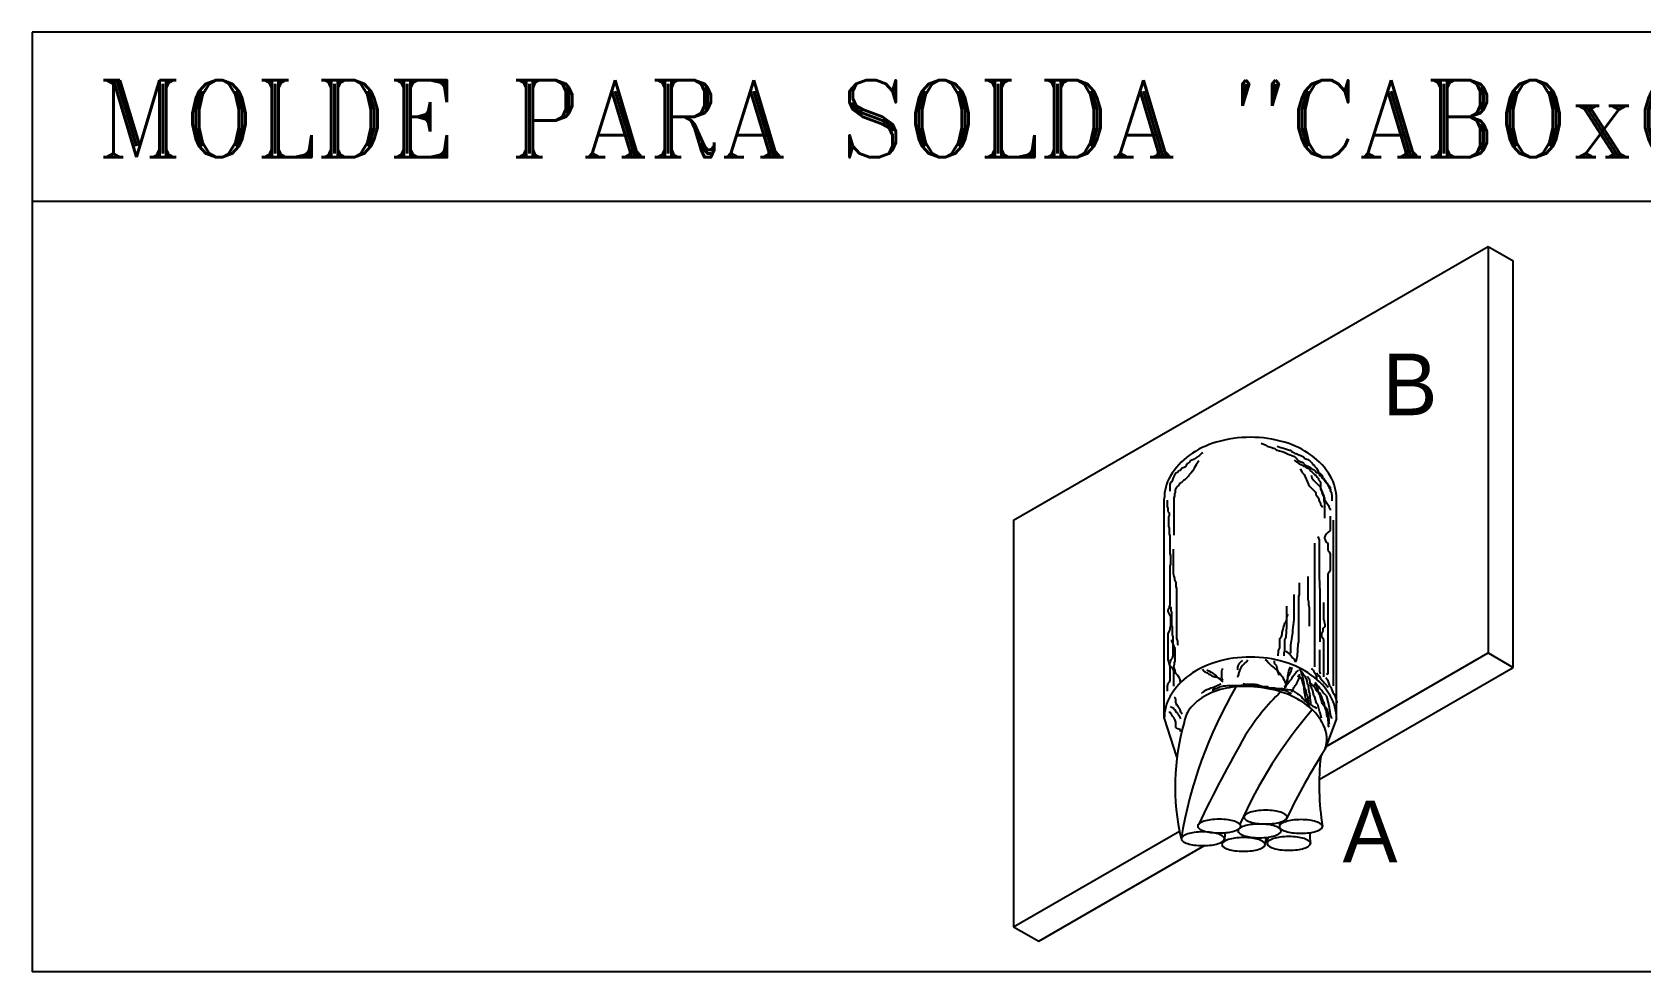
# Model space of a CAD drawing. Extents: x -1836 to 8857, y -4220 to 3051.
# Drawn here: x 7369 to 7619.6, y 1652.3 to 1798.7 of the extents above; entities that cross this region are included whole.
import ezdxf

# ---------------------------------------------------------------- set-up
doc = ezdxf.new("R2010")
doc.units = 0
doc.header["$MEASUREMENT"] = 0
for name, color, linetype in [('15', 1, 'CONTINUOUS'), ('25', 2, 'CONTINUOUS'), ('30', 3, 'CONTINUOUS')]:
    doc.layers.add(name, color=color, linetype=linetype)
doc.styles.add('60', font='ACENT.SHX', dxfattribs={"height": 8})
doc.styles.add('ROMANTICBOLD', font='ROMANT.SHX', dxfattribs={"height": 10})

msp = doc.modelspace()

# ---------------------------------------------------------------- linework, layer by layer
at = {"layer": '15'}
for p, q in [((7521.88, 1722.63), (7595.8, 1765.3)), ((7595.8, 1765.3), (7599.72, 1763.04)), ((7595.8, 1765.3), (7595.8, 1701.96)), ((7599.72, 1699.69), (7599.72, 1763.04)), ((7545.36, 1691.73), (7545.36, 1725.97)), ((7572.19, 1691.73), (7572.19, 1725.97)), ((7521.88, 1722.63), (7521.88, 1659.28)), ((7570.56, 1687.38), (7595.8, 1701.96)), ((7595.8, 1701.96), (7599.72, 1699.69)), ((7569.5, 1682.25), (7599.72, 1699.69)), ((7545.36, 1691.73), (7547.27, 1685.79)), ((7572.19, 1691.73), (7570.45, 1687)), ((7521.88, 1659.28), (7547.72, 1674.2)), ((7525.8, 1657.02), (7551.64, 1671.94)), ((7521.88, 1659.28), (7525.8, 1657.02))]:
    msp.add_line(p, q, dxfattribs=at)
at = {"layer": '15', "color": 1}
for p, q in [((7560.44, 1734.61), (7561.08, 1734.4)), ((7561.08, 1734.4), (7561.39, 1734.19)), ((7561.39, 1734.19), (7562.13, 1733.98)), ((7562.97, 1734.19), (7563.5, 1733.98)), ((7549.29, 1731.66), (7548.97, 1731.45)), ((7549.4, 1731.88), (7549.29, 1731.66)), ((7549.92, 1732.09), (7549.4, 1731.88)), ((7550.24, 1732.3), (7549.92, 1732.09)), ((7550.87, 1732.72), (7550.24, 1732.3)), ((7550.76, 1731.88), (7550.55, 1731.56)), ((7551.18, 1733.03), (7550.87, 1732.72)), ((7551.39, 1733.14), (7551.18, 1733.03)), ((7562.13, 1733.98), (7562.34, 1733.87)), ((7562.34, 1733.87), (7562.55, 1733.87)), ((7562.55, 1733.87), (7562.76, 1733.66)), ((7562.76, 1733.66), (7562.97, 1733.56)), ((7562.97, 1733.56), (7563.29, 1733.45)), ((7563.29, 1733.45), (7563.71, 1733.35)), ((7563.5, 1733.98), (7563.92, 1733.87)), ((7563.71, 1733.35), (7564.02, 1733.24)), ((7563.92, 1733.87), (7564.55, 1733.66)), ((7564.02, 1733.24), (7564.23, 1733.14)), ((7564.23, 1733.14), (7564.65, 1732.93)), ((7564.55, 1733.66), (7564.86, 1733.56)), ((7564.65, 1732.93), (7564.97, 1732.82)), ((7564.86, 1733.56), (7565.07, 1733.56)), ((7564.97, 1732.82), (7565.5, 1732.61)), ((7565.07, 1733.56), (7565.18, 1733.35)), ((7565.18, 1733.35), (7565.39, 1733.24)), ((7565.39, 1733.24), (7565.71, 1733.03)), ((7565.5, 1732.61), (7565.81, 1732.4)), ((7565.6, 1731.98), (7566.02, 1731.66)), ((7565.71, 1733.03), (7565.92, 1733.03)), ((7565.81, 1732.4), (7566.02, 1732.19)), ((7565.92, 1733.03), (7566.34, 1732.82)), ((7566.02, 1732.19), (7566.13, 1731.98)), ((7566.02, 1731.66), (7566.34, 1731.45)), ((7566.13, 1731.98), (7566.76, 1731.66)), ((7566.34, 1732.82), (7566.65, 1732.72)), ((7566.65, 1732.72), (7567.07, 1732.51)), ((7566.76, 1731.66), (7566.97, 1731.66)), ((7566.97, 1731.66), (7567.07, 1731.45)), ((7567.07, 1732.51), (7567.18, 1732.3)), ((7567.18, 1732.3), (7567.39, 1732.19)), ((7567.39, 1732.19), (7567.71, 1732.09)), ((7567.71, 1732.09), (7568.02, 1731.88)), ((7568.02, 1731.88), (7568.34, 1731.56)), ((7546.76, 1729.25), (7546.66, 1728.93)), ((7546.87, 1729.46), (7546.76, 1729.25)), ((7546.98, 1729.67), (7546.87, 1729.46)), ((7547.19, 1729.98), (7546.98, 1729.67)), ((7547.4, 1730.09), (7547.19, 1729.98)), ((7547.61, 1730.3), (7547.4, 1730.09)), ((7547.82, 1730.4), (7547.61, 1730.3)), ((7548.13, 1730.72), (7547.82, 1730.4)), ((7548.45, 1730.82), (7548.13, 1730.72)), ((7548.66, 1730.93), (7548.45, 1730.82)), ((7548.87, 1729.25), (7548.55, 1728.93)), ((7548.76, 1731.14), (7548.66, 1730.93)), ((7548.97, 1731.45), (7548.76, 1731.14)), ((7549.08, 1729.46), (7548.87, 1729.25)), ((7549.19, 1729.67), (7549.08, 1729.46)), ((7549.5, 1729.98), (7549.19, 1729.67)), ((7549.82, 1730.3), (7549.5, 1729.98)), ((7550.03, 1730.72), (7549.82, 1730.3)), ((7550.34, 1731.24), (7550.03, 1730.72)), ((7550.55, 1731.56), (7550.34, 1731.24)), ((7566.34, 1731.45), (7566.76, 1731.24)), ((7566.55, 1730.61), (7566.86, 1730.09)), ((7566.76, 1731.24), (7567.07, 1731.03)), ((7566.86, 1730.09), (7567.18, 1729.77)), ((7567.07, 1731.45), (7567.28, 1731.24)), ((7567.07, 1731.03), (7567.28, 1731.03)), ((7567.18, 1729.77), (7567.81, 1728.19)), ((7567.28, 1731.24), (7567.92, 1730.93)), ((7567.28, 1731.03), (7567.49, 1730.82)), ((7567.49, 1730.82), (7567.71, 1730.72)), ((7567.71, 1730.72), (7568.02, 1730.61)), ((7567.92, 1730.93), (7568.13, 1730.82)), ((7568.02, 1730.61), (7568.02, 1730.4)), ((7568.02, 1730.4), (7568.34, 1730.19)), ((7568.13, 1730.82), (7568.34, 1730.61)), ((7568.23, 1729.67), (7568.34, 1729.25)), ((7568.34, 1731.56), (7568.44, 1731.35)), ((7568.34, 1730.61), (7568.55, 1730.51)), ((7568.34, 1730.19), (7568.76, 1729.77)), ((7568.34, 1729.25), (7568.65, 1728.82)), ((7568.44, 1731.35), (7568.65, 1731.24)), ((7568.55, 1730.51), (7568.86, 1730.3)), ((7568.65, 1731.24), (7568.76, 1731.03)), ((7568.76, 1731.03), (7569.07, 1730.72)), ((7568.76, 1729.77), (7568.97, 1729.67)), ((7568.86, 1730.3), (7568.97, 1730.09)), ((7568.97, 1730.09), (7569.18, 1730.09)), ((7568.97, 1729.67), (7569.18, 1729.35)), ((7569.07, 1730.72), (7569.28, 1730.4)), ((7569.18, 1730.09), (7569.49, 1729.88)), ((7569.18, 1729.35), (7569.39, 1729.14)), ((7569.28, 1730.4), (7569.39, 1730.09)), ((7569.39, 1730.09), (7569.7, 1729.88)), ((7569.39, 1729.14), (7569.39, 1728.93)), ((7569.49, 1729.88), (7569.49, 1729.67)), ((7569.49, 1729.67), (7569.81, 1729.56)), ((7569.7, 1729.88), (7569.92, 1729.67)), ((7569.81, 1729.56), (7569.92, 1729.25)), ((7569.92, 1729.67), (7570.02, 1729.46)), ((7569.92, 1729.25), (7570.13, 1729.14)), ((7570.02, 1729.46), (7570.02, 1729.25)), ((7570.02, 1729.25), (7570.23, 1729.14)), ((7570.13, 1729.14), (7570.23, 1728.93)), ((7570.23, 1729.14), (7570.34, 1728.93)), ((7546.34, 1728.51), (7546.24, 1728.19)), ((7546.24, 1728.19), (7546.24, 1727.14)), ((7546.55, 1728.61), (7546.34, 1728.51)), ((7546.66, 1728.93), (7546.55, 1728.61)), ((7547.08, 1726.93), (7546.98, 1726.72)), ((7546.98, 1726.72), (7546.98, 1726.41)), ((7547.19, 1727.56), (7547.08, 1727.35)), ((7547.08, 1727.35), (7547.08, 1726.93)), ((7547.29, 1727.77), (7547.19, 1727.56)), ((7547.61, 1728.09), (7547.29, 1727.77)), ((7547.82, 1728.4), (7547.61, 1728.09)), ((7548.13, 1728.61), (7547.82, 1728.4)), ((7548.34, 1728.82), (7548.13, 1728.61)), ((7548.55, 1728.93), (7548.34, 1728.82)), ((7567.81, 1728.19), (7568.02, 1727.88)), ((7568.02, 1727.88), (7568.34, 1727.56)), ((7568.34, 1727.56), (7568.65, 1727.25)), ((7568.65, 1728.82), (7569.07, 1728.4)), ((7568.65, 1727.25), (7568.86, 1727.04)), ((7568.86, 1727.04), (7568.97, 1726.83)), ((7568.97, 1726.83), (7568.97, 1726.62)), ((7568.97, 1726.62), (7569.28, 1726.2)), ((7569.07, 1728.4), (7569.28, 1728.19)), ((7569.28, 1728.19), (7569.6, 1727.88)), ((7569.39, 1728.93), (7569.6, 1728.72)), ((7569.6, 1728.72), (7569.7, 1728.51)), ((7569.6, 1727.88), (7569.7, 1727.67)), ((7569.7, 1728.51), (7569.7, 1727.46)), ((7569.7, 1727.67), (7569.81, 1727.35)), ((7569.7, 1727.46), (7569.92, 1727.14)), ((7569.81, 1727.35), (7569.92, 1727.14)), ((7569.92, 1727.14), (7570.02, 1726.83)), ((7569.92, 1727.14), (7569.92, 1726.93)), ((7569.92, 1726.93), (7570.02, 1726.62)), ((7570.02, 1726.83), (7570.23, 1726.41)), ((7570.02, 1726.62), (7570.13, 1726.41)), ((7570.23, 1728.93), (7570.44, 1728.82)), ((7570.34, 1728.93), (7570.44, 1728.61)), ((7570.44, 1728.82), (7570.55, 1728.61)), ((7570.44, 1728.61), (7570.86, 1728.19)), ((7570.55, 1728.61), (7570.76, 1728.4)), ((7570.76, 1728.4), (7570.86, 1728.09)), ((7570.86, 1728.19), (7571.07, 1727.98)), ((7570.86, 1728.09), (7571.07, 1727.67)), ((7571.07, 1727.98), (7571.18, 1727.77)), ((7571.07, 1727.67), (7571.18, 1727.46)), ((7571.18, 1727.77), (7571.18, 1727.56)), ((7571.18, 1727.56), (7571.28, 1727.35)), ((7571.18, 1727.46), (7571.18, 1727.25)), ((7571.18, 1727.25), (7571.39, 1726.93)), ((7571.28, 1727.35), (7571.28, 1727.14)), ((7571.39, 1726.93), (7571.39, 1726.72)), ((7571.39, 1726.72), (7571.49, 1726.51)), ((7545.82, 1725.77), (7545.82, 1724.72)), ((7545.82, 1724.72), (7545.92, 1724.51)), ((7545.92, 1724.51), (7545.92, 1723.99)), ((7546.98, 1726.41), (7546.87, 1726.09)), ((7546.87, 1726.09), (7546.87, 1720.31)), ((7569.28, 1726.2), (7569.39, 1725.99)), ((7569.39, 1725.99), (7569.49, 1725.67)), ((7569.49, 1725.67), (7569.7, 1725.35)), ((7569.7, 1725.35), (7569.7, 1725.14)), ((7569.7, 1725.14), (7569.92, 1724.83)), ((7569.92, 1724.83), (7570.02, 1724.62)), ((7570.13, 1726.41), (7570.34, 1726.09)), ((7570.23, 1726.41), (7570.23, 1725.67)), ((7570.23, 1725.67), (7570.34, 1725.35)), ((7570.34, 1726.09), (7570.34, 1725.88)), ((7570.34, 1725.88), (7570.55, 1725.56)), ((7570.34, 1725.35), (7570.34, 1722.94)), ((7570.55, 1725.56), (7570.76, 1725.25)), ((7570.76, 1725.25), (7570.97, 1724.93)), ((7570.97, 1724.93), (7571.07, 1724.62)), ((7571.07, 1724.62), (7571.18, 1724.41)), ((7571.18, 1724.41), (7571.18, 1724.2)), ((7571.49, 1726.51), (7571.49, 1725.67)), ((7545.92, 1723.99), (7546.13, 1723.78)), ((7546.13, 1723.36), (7546.03, 1723.15)), ((7546.03, 1723.15), (7546.03, 1721.67)), ((7546.03, 1721.67), (7546.13, 1721.46)), ((7546.13, 1723.78), (7546.13, 1723.36)), ((7571.18, 1723.25), (7571.18, 1721.04)), ((7571.7, 1696.85), (7571.7, 1722.62)), ((7546.13, 1721.46), (7546.13, 1720.52)), ((7546.13, 1720.52), (7546.24, 1720.2)), ((7546.24, 1720.2), (7546.24, 1717.47)), ((7568.76, 1719.04), (7568.76, 1699.8)), ((7569.28, 1720.1), (7569.49, 1719.57)), ((7569.49, 1719.57), (7569.49, 1713.89)), ((7570.44, 1720.2), (7570.34, 1719.99)), ((7570.34, 1719.99), (7570.34, 1719.78)), ((7570.34, 1719.78), (7570.44, 1719.57)), ((7570.65, 1720.52), (7570.44, 1720.2)), ((7570.44, 1719.57), (7570.55, 1719.25)), ((7570.55, 1719.25), (7570.76, 1719.15)), ((7570.86, 1720.73), (7570.65, 1720.52)), ((7570.76, 1719.15), (7570.86, 1718.94)), ((7571.18, 1721.04), (7570.86, 1720.73)), ((7546.24, 1717.47), (7546.34, 1717.15)), ((7546.34, 1717.15), (7546.34, 1715.78)), ((7546.76, 1718.1), (7546.76, 1714.31)), ((7570.86, 1718.94), (7570.86, 1717.89)), ((7570.86, 1717.89), (7571.07, 1717.68)), ((7571.07, 1717.68), (7571.18, 1717.36)), ((7571.18, 1717.36), (7571.18, 1714.84)), ((7546.34, 1715.78), (7546.24, 1715.47)), ((7546.24, 1715.47), (7546.24, 1709.47)), ((7546.76, 1714.31), (7546.87, 1713.89)), ((7571.07, 1714.52), (7570.86, 1714.21)), ((7570.86, 1714.21), (7570.86, 1698.64)), ((7571.18, 1714.84), (7571.07, 1714.52)), ((7546.87, 1713.89), (7546.98, 1713.57)), ((7546.98, 1713.57), (7546.98, 1713.36)), ((7546.98, 1713.36), (7547.08, 1713.15)), ((7547.08, 1713.15), (7547.19, 1712.94)), ((7547.19, 1712.94), (7547.19, 1712.31)), ((7547.19, 1712.31), (7547.29, 1712)), ((7547.29, 1712), (7547.29, 1704.21)), ((7566.44, 1711.05), (7566.44, 1712.86)), ((7567.71, 1713.85), (7567.71, 1710.31)), ((7569.49, 1713.89), (7569.6, 1711.37)), ((7546.24, 1709.47), (7546.13, 1709.16)), ((7546.13, 1709.16), (7546.13, 1708.95)), ((7546.45, 1708.53), (7546.45, 1709.16)), ((7564.44, 1706.11), (7564.44, 1709.26)), ((7565.6, 1707.16), (7565.6, 1711.05)), ((7566.34, 1710.73), (7566.44, 1711.05)), ((7566.34, 1703.79), (7566.34, 1710.73)), ((7567.71, 1710.31), (7567.81, 1709.89)), ((7567.81, 1709.89), (7567.81, 1709.47)), ((7567.81, 1709.47), (7567.92, 1709.05)), ((7567.92, 1709.05), (7567.92, 1706.11)), ((7569.6, 1711.37), (7569.6, 1703.69)), ((7570.23, 1707.16), (7570.23, 1709.79)), ((7546.13, 1708.95), (7545.92, 1708.63)), ((7545.92, 1708.63), (7545.92, 1708.42)), ((7545.92, 1708.42), (7546.03, 1708.21)), ((7546.03, 1708.21), (7546.13, 1708)), ((7546.13, 1708), (7546.24, 1707.79)), ((7546.24, 1707.79), (7546.34, 1707.58)), ((7546.34, 1707.58), (7546.34, 1706.11)), ((7546.55, 1708.32), (7546.45, 1708.53)), ((7546.55, 1706.21), (7546.55, 1708.32)), ((7564.02, 1706.21), (7564.13, 1706.63)), ((7564.13, 1706.63), (7564.34, 1706.84)), ((7564.34, 1706.84), (7564.44, 1707.16)), ((7564.44, 1707.47), (7564.55, 1707.79)), ((7564.44, 1707.16), (7564.44, 1707.47)), ((7564.55, 1707.79), (7564.65, 1708)), ((7565.39, 1705.48), (7565.6, 1707.16)), ((7570.34, 1706.95), (7570.23, 1707.16)), ((7570.34, 1706.74), (7570.34, 1706.95)), ((7570.44, 1706.32), (7570.34, 1706.74)), ((7546.13, 1705.37), (7545.92, 1704.95)), ((7545.92, 1704.95), (7545.92, 1700.95)), ((7546.24, 1705.58), (7546.13, 1705.37)), ((7546.34, 1706.11), (7546.24, 1705.9)), ((7546.24, 1705.9), (7546.24, 1705.58)), ((7546.66, 1706), (7546.55, 1706.21)), ((7546.55, 1703.79), (7546.55, 1704)), ((7546.66, 1704.74), (7546.66, 1706)), ((7546.76, 1704.53), (7546.66, 1704.74)), ((7546.76, 1701.48), (7546.76, 1704.53)), ((7547.29, 1704.21), (7547.4, 1703.79)), ((7563.39, 1704.21), (7563.6, 1704.53)), ((7563.39, 1702.74), (7563.39, 1704.21)), ((7563.6, 1704.53), (7563.71, 1704.84)), ((7563.71, 1705.16), (7563.81, 1705.48)), ((7563.71, 1704.84), (7563.71, 1705.16)), ((7563.81, 1705.48), (7563.92, 1705.9)), ((7563.92, 1705.9), (7564.02, 1706.21)), ((7564.13, 1704), (7564.34, 1704.42)), ((7564.13, 1702.22), (7564.13, 1704)), ((7564.34, 1704.42), (7564.44, 1706.11)), ((7565.07, 1703.16), (7565.39, 1705.16)), ((7565.39, 1705.16), (7565.39, 1705.48)), ((7569.92, 1705.06), (7570.13, 1705.37)), ((7569.92, 1704.53), (7569.92, 1705.06)), ((7570.02, 1704.32), (7569.92, 1704.53)), ((7570.23, 1704), (7570.02, 1704.32)), ((7570.13, 1705.79), (7570.44, 1706)), ((7570.13, 1705.37), (7570.13, 1705.79)), ((7570.23, 1698.22), (7570.23, 1704)), ((7570.44, 1706), (7570.44, 1706.32)), ((7546.66, 1703.58), (7546.55, 1703.79)), ((7546.76, 1703.37), (7546.66, 1703.58)), ((7546.87, 1703.16), (7546.76, 1703.37)), ((7546.87, 1702.95), (7546.87, 1703.16)), ((7547.08, 1702.64), (7546.87, 1702.95)), ((7547.08, 1700.74), (7547.08, 1702.64)), ((7547.4, 1703.79), (7547.4, 1703.37)), ((7547.4, 1703.37), (7547.5, 1703.16)), ((7563.08, 1701.69), (7563.18, 1702.01)), ((7563.08, 1701.48), (7563.08, 1701.69)), ((7563.18, 1702.32), (7563.39, 1702.74)), ((7563.18, 1702.01), (7563.18, 1702.32)), ((7564.02, 1701.9), (7564.13, 1702.22)), ((7564.02, 1701.48), (7564.02, 1701.9)), ((7564.37, 1702.28), (7564.52, 1702.07)), ((7564.52, 1702.07), (7564.84, 1701.8)), ((7564.84, 1701.8), (7565, 1701.7)), ((7565, 1701.7), (7565.1, 1701.54)), ((7565.07, 1701.9), (7565.07, 1703.16)), ((7565.1, 1701.54), (7565.26, 1701.33)), ((7566.13, 1701.48), (7566.23, 1703.27)), ((7566.23, 1703.27), (7566.34, 1703.79)), ((7569.6, 1699.06), (7569.6, 1702.43)), ((7545.92, 1700.95), (7546.03, 1700.64)), ((7546.03, 1700.64), (7546.13, 1700.22)), ((7546.13, 1700.22), (7546.24, 1699.8)), ((7546.24, 1700.32), (7546.34, 1700.64)), ((7546.24, 1700.01), (7546.24, 1700.32)), ((7546.45, 1699.8), (7546.24, 1700.01)), ((7546.24, 1699.8), (7546.24, 1697.69)), ((7546.34, 1700.64), (7546.45, 1700.95)), ((7546.45, 1700.95), (7546.66, 1701.16)), ((7546.66, 1699.59), (7546.45, 1699.8)), ((7546.66, 1701.16), (7546.76, 1701.48)), ((7546.76, 1699.38), (7546.66, 1699.59)), ((7546.87, 1699.17), (7546.76, 1699.38)), ((7546.87, 1699.8), (7546.98, 1700.22)), ((7546.98, 1699.48), (7546.87, 1699.8)), ((7546.87, 1696.75), (7546.87, 1699.17)), ((7546.98, 1700.43), (7547.08, 1700.74)), ((7546.98, 1700.22), (7546.98, 1700.43)), ((7547.08, 1699.27), (7546.98, 1699.48)), ((7547.08, 1699.06), (7547.08, 1699.27)), ((7547.19, 1698.74), (7547.08, 1699.06)), ((7551.32, 1699.43), (7551.36, 1699.29)), ((7551.36, 1699.29), (7551.46, 1699.15)), ((7551.46, 1699.15), (7551.69, 1699.01)), ((7551.69, 1699.01), (7551.93, 1698.91)), ((7552.07, 1699.39), (7552.17, 1699.24)), ((7552.17, 1699.24), (7552.31, 1699.15)), ((7552.31, 1699.15), (7552.54, 1699.01)), ((7552.54, 1699.01), (7552.69, 1698.96)), ((7554.34, 1699.2), (7554.43, 1699.34)), ((7554.34, 1698.11), (7554.34, 1699.2)), ((7554.43, 1699.34), (7554.43, 1699.53)), ((7556.79, 1699.57), (7556.75, 1699.43)), ((7556.75, 1699.43), (7556.75, 1699.34)), ((7556.84, 1699.9), (7556.79, 1699.72)), ((7556.79, 1699.72), (7556.79, 1699.57)), ((7556.94, 1700.05), (7556.84, 1699.9)), ((7556.98, 1700.24), (7556.94, 1700.05)), ((7557.13, 1700.42), (7556.98, 1700.24)), ((7557.08, 1699.15), (7556.98, 1698.91)), ((7557.13, 1699.34), (7557.08, 1699.15)), ((7557.41, 1700.66), (7557.13, 1700.42)), ((7557.22, 1699.53), (7557.13, 1699.34)), ((7557.36, 1699.76), (7557.22, 1699.53)), ((7557.55, 1700), (7557.36, 1699.76)), ((7557.55, 1700.75), (7557.41, 1700.66)), ((7557.74, 1700.19), (7557.55, 1700)), ((7557.83, 1700.33), (7557.74, 1700.19)), ((7558.07, 1700.52), (7557.83, 1700.33)), ((7558.21, 1700.61), (7558.07, 1700.52)), ((7558.4, 1700.8), (7558.21, 1700.61)), ((7561.09, 1700.94), (7561.28, 1700.8)), ((7561.28, 1700.8), (7561.37, 1700.66)), ((7561.37, 1700.66), (7561.52, 1700.47)), ((7561.52, 1700.47), (7561.66, 1700.38)), ((7561.66, 1700.38), (7561.75, 1700.24)), ((7561.75, 1700.24), (7562.04, 1700)), ((7562.04, 1700), (7562.32, 1699.72)), ((7562.32, 1699.72), (7562.46, 1699.62)), ((7562.46, 1700.71), (7562.46, 1700.42)), ((7562.46, 1700.42), (7562.6, 1700.24)), ((7562.46, 1699.62), (7562.7, 1699.43)), ((7562.6, 1700.24), (7562.79, 1700.05)), ((7562.7, 1699.43), (7562.84, 1699.34)), ((7562.79, 1700.05), (7562.98, 1699.24)), ((7562.84, 1699.34), (7562.93, 1699.2)), ((7562.93, 1699.2), (7563.07, 1698.91)), ((7562.98, 1699.24), (7563.07, 1699.1)), ((7563.07, 1699.1), (7563.17, 1698.91)), ((7564.79, 1699.34), (7564.63, 1698.55)), ((7564.89, 1699.55), (7564.79, 1699.34)), ((7565.05, 1699.76), (7564.89, 1699.55)), ((7565.21, 1699.7), (7565.05, 1698.86)), ((7565.26, 1701.33), (7565.36, 1701.17)), ((7565.36, 1701.17), (7565.58, 1700.96)), ((7565.58, 1700.96), (7565.63, 1700.81)), ((7565.63, 1700.81), (7565.73, 1700.65)), ((7565.73, 1700.65), (7565.73, 1700.49)), ((7565.89, 1698.97), (7566.1, 1699.13)), ((7565.92, 1700.64), (7566.02, 1701.06)), ((7566.02, 1701.06), (7566.13, 1701.48)), ((7566.1, 1699.13), (7566.26, 1699.28)), ((7566.47, 1699.34), (7566.42, 1699.44)), ((7566.68, 1699.07), (7566.47, 1699.34)), ((7566.78, 1698.71), (7566.68, 1699.07)), ((7566.73, 1699.13), (7566.73, 1699.18)), ((7566.78, 1698.97), (7566.73, 1699.13)), ((7568.31, 1699.6), (7568.41, 1699.44)), ((7568.41, 1699.44), (7568.57, 1699.28)), ((7568.57, 1699.28), (7568.68, 1699.07)), ((7568.68, 1699.07), (7568.83, 1698.86)), ((7569.7, 1698.64), (7569.6, 1699.06)), ((7545.92, 1697.17), (7545.82, 1696.85)), ((7545.82, 1696.85), (7545.82, 1696.01)), ((7546.13, 1697.38), (7545.92, 1697.17)), ((7546.24, 1697.69), (7546.13, 1697.38)), ((7547.5, 1698.43), (7547.19, 1698.74)), ((7547.71, 1698.01), (7547.5, 1698.43)), ((7547.82, 1697.8), (7547.71, 1698.01)), ((7547.82, 1697.48), (7547.82, 1697.8)), ((7551.93, 1698.91), (7552.07, 1698.87)), ((7552.07, 1698.87), (7552.31, 1698.63)), ((7552.31, 1698.63), (7552.45, 1698.58)), ((7552.45, 1698.58), (7552.64, 1698.49)), ((7552.64, 1698.49), (7552.78, 1698.39)), ((7552.83, 1696.51), (7552.64, 1696.46)), ((7552.69, 1698.96), (7552.83, 1698.87)), ((7552.78, 1698.39), (7553.06, 1698.3)), ((7552.83, 1698.87), (7553.02, 1698.72)), ((7552.97, 1696.51), (7552.83, 1696.51)), ((7553.25, 1696.65), (7552.97, 1696.51)), ((7553.02, 1698.72), (7553.21, 1698.58)), ((7553.06, 1698.3), (7553.25, 1698.25)), ((7553.21, 1698.58), (7553.44, 1698.39)), ((7553.25, 1698.25), (7553.58, 1698.16)), ((7553.49, 1696.79), (7553.25, 1696.65)), ((7553.44, 1698.39), (7553.58, 1698.25)), ((7553.82, 1696.93), (7553.49, 1696.79)), ((7553.54, 1696.46), (7553.68, 1696.51)), ((7553.58, 1698.25), (7553.77, 1698.06)), ((7553.58, 1698.16), (7553.82, 1698.06)), ((7553.68, 1696.51), (7553.96, 1696.6)), ((7553.77, 1698.06), (7553.91, 1697.92)), ((7553.82, 1698.06), (7554.01, 1697.97)), ((7553.96, 1697.03), (7553.82, 1696.93)), ((7553.91, 1697.92), (7554.06, 1697.83)), ((7554.15, 1697.07), (7553.96, 1697.03)), ((7553.96, 1696.6), (7554.1, 1696.7)), ((7554.01, 1697.97), (7554.15, 1697.88)), ((7554.06, 1697.83), (7554.2, 1697.69)), ((7554.1, 1696.7), (7554.24, 1696.74)), ((7554.15, 1697.88), (7554.2, 1697.78)), ((7554.2, 1697.69), (7554.34, 1697.54)), ((7554.24, 1696.74), (7554.43, 1696.79)), ((7554.39, 1697.92), (7554.34, 1698.11)), ((7554.34, 1697.54), (7554.48, 1697.45)), ((7554.48, 1697.64), (7554.39, 1697.92)), ((7554.43, 1696.79), (7554.58, 1696.84)), ((7554.58, 1696.84), (7554.95, 1696.84)), ((7554.95, 1696.84), (7555.19, 1696.88)), ((7555.19, 1696.88), (7557.22, 1696.88)), ((7556.79, 1698.21), (7556.75, 1698.16)), ((7556.84, 1698.35), (7556.79, 1698.21)), ((7556.94, 1698.58), (7556.84, 1698.35)), ((7556.98, 1698.91), (7556.94, 1698.77)), ((7556.94, 1698.77), (7556.94, 1698.58)), ((7557.22, 1696.88), (7557.41, 1696.93)), ((7557.41, 1696.93), (7557.55, 1696.93)), ((7557.55, 1696.93), (7557.69, 1696.98)), ((7557.6, 1697.17), (7557.83, 1697.12)), ((7557.69, 1696.98), (7558.73, 1696.98)), ((7557.83, 1697.12), (7558.02, 1697.07)), ((7558.02, 1697.07), (7559.49, 1697.07)), ((7558.73, 1696.98), (7559.06, 1696.88)), ((7559.06, 1696.88), (7559.25, 1696.84)), ((7559.25, 1696.84), (7559.96, 1696.84)), ((7559.49, 1697.07), (7559.63, 1697.03)), ((7559.63, 1697.03), (7559.82, 1697.03)), ((7559.82, 1697.03), (7560.01, 1696.98)), ((7559.96, 1696.84), (7560.15, 1696.79)), ((7560.01, 1696.98), (7560.24, 1696.88)), ((7560.15, 1696.79), (7560.29, 1696.79)), ((7560.24, 1696.88), (7560.43, 1696.84)), ((7560.29, 1696.79), (7560.52, 1696.74)), ((7560.43, 1696.84), (7560.57, 1696.79)), ((7560.52, 1696.74), (7561.04, 1696.74)), ((7560.57, 1696.79), (7560.71, 1696.74)), ((7560.71, 1696.74), (7560.9, 1696.7)), ((7560.9, 1696.7), (7561.19, 1696.6)), ((7561.04, 1696.74), (7561.33, 1696.7)), ((7561.19, 1696.6), (7561.33, 1696.6)), ((7561.33, 1696.7), (7561.52, 1696.7)), ((7561.33, 1696.6), (7561.56, 1696.51)), ((7561.52, 1696.7), (7561.56, 1696.65)), ((7561.56, 1696.51), (7562.13, 1696.51)), ((7562.13, 1696.51), (7562.37, 1696.46)), ((7562.22, 1696.51), (7562.51, 1696.51)), ((7562.51, 1696.51), (7562.74, 1696.46)), ((7563.07, 1698.91), (7563.17, 1698.72)), ((7563.17, 1698.91), (7563.45, 1698.63)), ((7563.17, 1698.72), (7563.17, 1698.49)), ((7563.45, 1698.63), (7563.45, 1698.49)), ((7563.45, 1698.49), (7563.64, 1698.39)), ((7563.64, 1698.39), (7563.78, 1698.21)), ((7563.78, 1698.21), (7563.88, 1697.97)), ((7563.88, 1697.97), (7564.02, 1697.73)), ((7564.02, 1697.73), (7564.07, 1697.59)), ((7564.05, 1696.34), (7564.21, 1696.5)), ((7564.07, 1697.59), (7564.16, 1697.45)), ((7564.26, 1696.87), (7564.1, 1696.71)), ((7564.1, 1696.71), (7564.1, 1696.66)), ((7564.16, 1696.66), (7564.1, 1696.55)), ((7564.16, 1697.45), (7564.26, 1697.31)), ((7564.21, 1696.82), (7564.16, 1696.66)), ((7564.31, 1697.03), (7564.21, 1696.82)), ((7564.21, 1696.5), (7564.42, 1696.87)), ((7564.26, 1697.31), (7564.35, 1697.12)), ((7564.42, 1697.08), (7564.26, 1696.87)), ((7564.42, 1697.34), (7564.31, 1697.03)), ((7564.35, 1697.12), (7564.35, 1697.03)), ((7564.52, 1697.55), (7564.42, 1697.34)), ((7564.47, 1697.24), (7564.42, 1697.08)), ((7564.42, 1696.87), (7564.47, 1697.03)), ((7564.58, 1697.87), (7564.47, 1697.71)), ((7564.47, 1697.71), (7564.47, 1697.24)), ((7564.47, 1697.03), (7564.63, 1697.18)), ((7564.58, 1697.76), (7564.52, 1697.55)), ((7564.63, 1698.55), (7564.58, 1698.34)), ((7564.58, 1698.34), (7564.58, 1697.76)), ((7564.63, 1698.23), (7564.58, 1698.08)), ((7564.58, 1698.08), (7564.58, 1697.87)), ((7564.73, 1698.39), (7564.63, 1698.23)), ((7564.63, 1697.18), (7564.73, 1697.34)), ((7564.89, 1698.65), (7564.73, 1698.39)), ((7564.73, 1697.34), (7564.89, 1697.55)), ((7565.05, 1698.86), (7564.89, 1698.65)), ((7564.89, 1697.55), (7565.05, 1697.71)), ((7565.05, 1697.71), (7565.21, 1697.92)), ((7565.21, 1697.92), (7565.36, 1698.23)), ((7565.36, 1698.23), (7565.52, 1698.5)), ((7565.47, 1696.4), (7565.52, 1696.55)), ((7565.52, 1698.5), (7565.73, 1698.76)), ((7565.52, 1696.55), (7565.68, 1696.71)), ((7565.68, 1696.71), (7565.73, 1696.87)), ((7565.73, 1698.76), (7565.89, 1698.97)), ((7565.73, 1696.87), (7565.89, 1697.08)), ((7565.89, 1697.08), (7566, 1697.24)), ((7566, 1697.24), (7566.1, 1697.45)), ((7566.1, 1697.45), (7566.26, 1697.76)), ((7566.14, 1698.39), (7566.33, 1698.3)), ((7566.26, 1697.76), (7566.36, 1698.02)), ((7566.33, 1698.3), (7566.47, 1698.25)), ((7566.36, 1698.02), (7566.42, 1698.23)), ((7566.42, 1698.23), (7566.42, 1698.65)), ((7566.47, 1698.25), (7566.66, 1698.06)), ((7566.66, 1698.06), (7566.76, 1697.92)), ((7566.76, 1697.92), (7566.95, 1697.07)), ((7566.94, 1698.76), (7566.78, 1698.97)), ((7566.89, 1698.44), (7566.78, 1698.71)), ((7566.94, 1698.18), (7566.89, 1698.44)), ((7567.1, 1698.5), (7566.94, 1698.76)), ((7567.1, 1697.39), (7566.94, 1698.18)), ((7566.95, 1697.07), (7567.04, 1696.88)), ((7567.04, 1696.88), (7567.18, 1695.85)), ((7567.26, 1698.34), (7567.1, 1698.5)), ((7567.15, 1697.18), (7567.1, 1697.39)), ((7567.26, 1696.4), (7567.15, 1697.18)), ((7567.36, 1698.18), (7567.26, 1698.34)), ((7567.47, 1697.92), (7567.36, 1698.18)), ((7567.57, 1697.76), (7567.47, 1697.92)), ((7567.73, 1696.97), (7567.57, 1697.76)), ((7567.68, 1698.23), (7567.68, 1698.29)), ((7567.83, 1698.02), (7567.68, 1698.23)), ((7567.83, 1696.82), (7567.73, 1696.97)), ((7567.99, 1697.87), (7567.83, 1698.02)), ((7567.94, 1695.87), (7567.83, 1696.82)), ((7568.04, 1697.71), (7567.99, 1697.87)), ((7568.15, 1696.92), (7568.04, 1697.71)), ((7568.2, 1696.76), (7568.15, 1696.92)), ((7568.31, 1696.55), (7568.2, 1696.76)), ((7568.36, 1697.13), (7568.31, 1697.18)), ((7568.36, 1696.4), (7568.31, 1696.55)), ((7568.36, 1696.97), (7568.36, 1697.13)), ((7568.57, 1696.82), (7568.36, 1696.97)), ((7568.73, 1696.66), (7568.57, 1696.82)), ((7568.65, 1697.07), (7568.88, 1696.98)), ((7568.89, 1696.45), (7568.73, 1696.66)), ((7568.83, 1698.86), (7568.94, 1698.71)), ((7568.88, 1696.98), (7569.07, 1696.79)), ((7568.99, 1697.18), (7568.89, 1697.34)), ((7568.94, 1698.71), (7568.99, 1698.55)), ((7568.99, 1698.55), (7569.04, 1698.34)), ((7569.15, 1696.97), (7568.99, 1697.18)), ((7569.04, 1698.34), (7569.1, 1698.18)), ((7569.07, 1696.79), (7569.17, 1696.6)), ((7569.1, 1698.86), (7569.2, 1698.65)), ((7569.1, 1698.18), (7569.1, 1697.92)), ((7569.41, 1696.71), (7569.15, 1696.97)), ((7569.17, 1696.6), (7569.4, 1695.7)), ((7569.2, 1698.65), (7569.31, 1698.5)), ((7569.31, 1698.5), (7569.52, 1698.34)), ((7569.62, 1696.4), (7569.41, 1696.71)), ((7569.52, 1698.34), (7569.67, 1698.08)), ((7569.67, 1698.08), (7569.78, 1697.87)), ((7569.78, 1697.87), (7569.94, 1697.66)), ((7569.94, 1697.66), (7570.15, 1697.45)), ((7570.15, 1697.45), (7570.3, 1697.24)), ((7570.3, 1697.24), (7570.46, 1697.08)), ((7570.46, 1697.08), (7570.62, 1696.92)), ((7570.51, 1698.13), (7570.62, 1697.97)), ((7570.62, 1697.97), (7570.78, 1697.76)), ((7570.62, 1696.92), (7570.78, 1696.71)), ((7570.86, 1698.64), (7570.65, 1698.64)), ((7570.78, 1697.76), (7571.09, 1696.82)), ((7570.78, 1696.71), (7570.83, 1696.55)), ((7571.09, 1696.82), (7571.3, 1696.61)), ((7571.3, 1696.61), (7571.62, 1695.77)), ((7547.08, 1694.96), (7546.98, 1695.06)), ((7547.19, 1694.75), (7547.08, 1694.96)), ((7547.19, 1694.22), (7547.19, 1694.75)), ((7547.29, 1694.01), (7547.19, 1694.22)), ((7547.29, 1693.8), (7547.29, 1694.01)), ((7551.22, 1695.7), (7551.18, 1695.66)), ((7551.36, 1695.85), (7551.22, 1695.7)), ((7551.6, 1695.99), (7551.36, 1695.85)), ((7551.79, 1696.08), (7551.6, 1695.99)), ((7551.98, 1696.18), (7551.79, 1696.08)), ((7552.17, 1696.27), (7551.98, 1696.18)), ((7552.31, 1696.32), (7552.17, 1696.27)), ((7552.5, 1696.46), (7552.31, 1696.32)), ((7552.64, 1696.46), (7552.5, 1696.46)), ((7552.83, 1696.18), (7552.97, 1696.18)), ((7552.97, 1696.18), (7553.25, 1696.36)), ((7553.25, 1696.36), (7553.54, 1696.46)), ((7562.37, 1696.46), (7562.51, 1696.41)), ((7562.51, 1696.41), (7562.79, 1696.41)), ((7562.74, 1696.46), (7563.78, 1696.41)), ((7562.79, 1696.41), (7562.93, 1696.36)), ((7562.93, 1696.36), (7563.17, 1696.32)), ((7563.17, 1696.32), (7563.31, 1696.32)), ((7563.31, 1696.32), (7563.59, 1696.27)), ((7563.59, 1696.27), (7563.74, 1696.22)), ((7563.74, 1696.22), (7564.02, 1696.13)), ((7563.78, 1696.41), (7564.11, 1696.32)), ((7564.02, 1696.13), (7564.16, 1696.13)), ((7564.11, 1696.32), (7565.15, 1696.18)), ((7564.16, 1696.13), (7564.35, 1696.03)), ((7564.35, 1696.03), (7564.68, 1695.85)), ((7564.68, 1695.85), (7564.96, 1695.7)), ((7564.96, 1695.7), (7565.15, 1695.56)), ((7565.15, 1696.18), (7565.29, 1696.13)), ((7565.21, 1695.82), (7565.26, 1696.03)), ((7565.26, 1696.03), (7565.36, 1696.19)), ((7565.29, 1696.13), (7565.48, 1695.99)), ((7565.36, 1696.19), (7565.47, 1696.4)), ((7565.48, 1695.99), (7565.81, 1695.8)), ((7565.81, 1695.8), (7565.96, 1695.7)), ((7565.96, 1695.7), (7566.1, 1695.56)), ((7566.1, 1695.56), (7566.24, 1695.52)), ((7566.24, 1695.52), (7566.43, 1695.37)), ((7566.43, 1695.37), (7566.57, 1695.28)), ((7566.57, 1695.28), (7566.76, 1695.09)), ((7566.76, 1695.09), (7566.9, 1694.85)), ((7566.9, 1694.85), (7567.04, 1694.76)), ((7567.04, 1694.76), (7567.18, 1694.62)), ((7567.18, 1695.85), (7567.23, 1695.7)), ((7567.18, 1694.62), (7567.28, 1694.48)), ((7567.23, 1695.7), (7567.32, 1695)), ((7567.41, 1696.24), (7567.26, 1696.4)), ((7567.28, 1694.48), (7567.47, 1694.34)), ((7567.32, 1695), (7567.42, 1694.81)), ((7567.57, 1695.35), (7567.41, 1696.24)), ((7567.42, 1694.81), (7567.42, 1694.62)), ((7567.42, 1694.62), (7567.56, 1694.34)), ((7567.47, 1694.34), (7567.66, 1694.19)), ((7567.56, 1694.34), (7567.7, 1694.1)), ((7567.78, 1695.08), (7567.57, 1695.35)), ((7567.66, 1694.19), (7567.94, 1694.05)), ((7567.7, 1694.1), (7567.84, 1693.86)), ((7567.83, 1694.19), (7567.78, 1695.08)), ((7568.04, 1695.66), (7567.94, 1695.87)), ((7567.94, 1694.05), (7568.08, 1693.96)), ((7568.15, 1694.51), (7568.04, 1695.66)), ((7568.2, 1694.3), (7568.15, 1694.51)), ((7568.2, 1694.03), (7568.2, 1694.3)), ((7568.41, 1696.19), (7568.36, 1696.4)), ((7568.52, 1696.03), (7568.41, 1696.19)), ((7568.68, 1695.29), (7568.52, 1696.03)), ((7568.83, 1695.08), (7568.68, 1695.29)), ((7569.1, 1694.14), (7568.83, 1695.08)), ((7568.99, 1696.29), (7568.89, 1696.45)), ((7569.1, 1696.08), (7568.99, 1696.29)), ((7569.2, 1695.92), (7569.1, 1696.08)), ((7569.31, 1693.93), (7569.1, 1694.14)), ((7569.41, 1695.82), (7569.2, 1695.92)), ((7569.4, 1695.7), (7569.54, 1695.47)), ((7569.57, 1695.66), (7569.41, 1695.82)), ((7569.54, 1695.47), (7569.73, 1694.71)), ((7569.73, 1695.45), (7569.57, 1695.66)), ((7569.83, 1696.13), (7569.62, 1696.4)), ((7569.88, 1695.24), (7569.73, 1695.45)), ((7569.73, 1694.71), (7569.83, 1694.43)), ((7569.94, 1695.98), (7569.83, 1696.13)), ((7569.83, 1694.43), (7569.87, 1694.29)), ((7569.87, 1694.29), (7569.97, 1694.15)), ((7570.09, 1694.45), (7569.88, 1695.24)), ((7570.15, 1695.71), (7569.94, 1695.98)), ((7569.97, 1694.15), (7570.16, 1693.86)), ((7570.25, 1694.3), (7570.09, 1694.45)), ((7570.3, 1695.56), (7570.15, 1695.71)), ((7570.41, 1693.35), (7570.25, 1694.3)), ((7570.46, 1695.45), (7570.3, 1695.56)), ((7570.62, 1695.29), (7570.46, 1695.45)), ((7570.67, 1695.14), (7570.62, 1695.29)), ((7570.93, 1694.19), (7570.67, 1695.14)), ((7571.09, 1693.4), (7570.93, 1694.19)), ((7571.62, 1695.77), (7571.77, 1695.56)), ((7571.77, 1695.56), (7571.88, 1695.35)), ((7571.88, 1695.35), (7571.99, 1695.14)), ((7571.99, 1695.14), (7572.04, 1694.98)), ((7572.04, 1694.98), (7572.14, 1694.82)), ((7572.14, 1694.82), (7572.2, 1694.51)), ((7572.2, 1694.51), (7572.25, 1694.24)), ((7572.25, 1694.24), (7572.25, 1694.19)), ((7546.24, 1692.64), (7546.24, 1692.85)), ((7546.45, 1692.54), (7546.24, 1692.64)), ((7546.66, 1693.38), (7546.34, 1693.59)), ((7546.55, 1692.33), (7546.45, 1692.54)), ((7546.66, 1692.12), (7546.55, 1692.33)), ((7546.87, 1693.28), (7546.66, 1693.38)), ((7546.87, 1691.91), (7546.66, 1692.12)), ((7546.98, 1693.07), (7546.87, 1693.28)), ((7546.98, 1691.7), (7546.87, 1691.91)), ((7547.19, 1692.96), (7546.98, 1693.07)), ((7547.08, 1691.49), (7546.98, 1691.7)), ((7547.19, 1691.17), (7547.08, 1691.49)), ((7547.19, 1692.75), (7547.19, 1692.96)), ((7547.4, 1692.64), (7547.19, 1692.75)), ((7547.5, 1693.8), (7547.29, 1693.8)), ((7547.5, 1692.43), (7547.4, 1692.64)), ((7547.5, 1693.59), (7547.5, 1693.8)), ((7547.61, 1693.38), (7547.5, 1693.59)), ((7547.61, 1692.22), (7547.5, 1692.43)), ((7547.82, 1693.07), (7547.61, 1693.38)), ((7547.82, 1691.91), (7547.61, 1692.22)), ((7547.92, 1692.75), (7547.82, 1693.07)), ((7547.92, 1691.7), (7547.82, 1691.91)), ((7548.13, 1692.43), (7547.92, 1692.75)), ((7567.84, 1693.86), (7567.99, 1693.67)), ((7567.99, 1693.67), (7568.03, 1693.63)), ((7568.08, 1693.96), (7568.36, 1693.77)), ((7568.36, 1693.77), (7568.51, 1693.67)), ((7568.51, 1693.67), (7568.74, 1693.53)), ((7568.74, 1693.53), (7569.02, 1693.39)), ((7569.02, 1693.39), (7569.12, 1693.34)), ((7569.52, 1692.88), (7569.31, 1693.93)), ((7569.67, 1692.67), (7569.52, 1692.88)), ((7569.88, 1691.77), (7569.67, 1692.67)), ((7570.16, 1693.86), (7570.25, 1693.72)), ((7570.25, 1693.72), (7570.44, 1693.53)), ((7570.57, 1693.09), (7570.41, 1693.35)), ((7570.44, 1693.53), (7570.58, 1693.39)), ((7570.72, 1691.98), (7570.57, 1693.09)), ((7570.58, 1693.39), (7570.72, 1693.2)), ((7570.72, 1693.2), (7570.72, 1693.01)), ((7570.72, 1693.01), (7570.77, 1692.83)), ((7570.88, 1691.77), (7570.72, 1691.98)), ((7570.77, 1692.83), (7570.87, 1692.49)), ((7570.87, 1692.49), (7570.91, 1692.35)), ((7570.93, 1690.83), (7570.88, 1691.77)), ((7570.91, 1692.35), (7571.01, 1691.6)), ((7571.01, 1691.6), (7571.01, 1690.98)), ((7571.3, 1692.14), (7571.09, 1693.4)), ((7571.41, 1691.93), (7571.3, 1692.14)), ((7571.46, 1691.67), (7571.41, 1691.93)), ((7547.19, 1690.33), (7547.19, 1691.17)), ((7547.5, 1690.12), (7547.19, 1690.33)), ((7547.82, 1690.02), (7547.5, 1690.12)), ((7547.92, 1689.7), (7547.82, 1690.02)), ((7570.93, 1690.62), (7570.93, 1690.83)), ((7571.04, 1690.41), (7570.93, 1690.62)), ((7571.01, 1690.98), (7571.06, 1690.8))]:
    msp.add_line(p, q, dxfattribs=at)
at = {"layer": '15'}
for points in [[(7572.19, 1725.97, 0.132178), (7571.26, 1729.46, 0.106665), (7568.26, 1732.75, 0.083321), (7564.09, 1734.79, 0.072014), (7558.78, 1735.55, 0.072014), (7553.46, 1734.79, 0.083321), (7549.29, 1732.75, 0.106665), (7546.29, 1729.46, 0.132178), (7545.36, 1725.97, 0.132178)], [(7570.4, 1686.87, 0.210639), (7570.17, 1690.71, 0.107145), (7568, 1693.48, 0.076643), (7564.8, 1695.41, 0.063621), (7560.46, 1696.57, 0.063621), (7555.96, 1696.6, 0.076643), (7552.36, 1695.59, 0.107145), (7549.54, 1693.49, 0.146976), (7548.46, 1691.13, 0.145938)]]:
    msp.add_lwpolyline(points, format="xyb", dxfattribs=at)
at = {"layer": '15', "color": 1}
msp.add_lwpolyline([(7572.19, 1691.73, 0.132178), (7571.26, 1695.22, 0.106665), (7568.26, 1698.51, 0.083321), (7564.09, 1700.54, 0.072014), (7558.78, 1701.31, 0.072014), (7553.46, 1700.54, 0.083321), (7549.29, 1698.51, 0.106665), (7546.29, 1695.22, 0.132178), (7545.36, 1691.73, 0.132178)], format="xyb", dxfattribs=at)
at = {"layer": '15'}
for points in [[(7557.79, 1676.37, 0.233318), (7557.95, 1676.05, 0.08685), (7558.78, 1675.62, 0.044192), (7559.77, 1675.4, 0.032698), (7561.15, 1675.31, 0.032698), (7562.53, 1675.4, 0.044192), (7563.52, 1675.62, 0.08685), (7564.35, 1676.05, 0.233318), (7564.51, 1676.37, 0.233318), (7564.35, 1676.7, 0.08685), (7563.52, 1677.13, 0.044192), (7562.53, 1677.35, 0.032698), (7561.15, 1677.44, 0.032698), (7559.77, 1677.35, 0.044192), (7558.78, 1677.13, 0.08685), (7557.95, 1676.7, 0.233318)], [(7548.03, 1672.99, 0.233318), (7548.19, 1672.67, 0.08685), (7549.02, 1672.24, 0.044192), (7550.01, 1672.02, 0.032698), (7551.39, 1671.93, 0.032698), (7552.77, 1672.02, 0.044192), (7553.76, 1672.24, 0.08685), (7554.59, 1672.67, 0.233318), (7554.75, 1672.99, 0.233318), (7554.59, 1673.32, 0.08685), (7553.76, 1673.75, 0.044192), (7552.77, 1673.97, 0.032698), (7551.39, 1674.06, 0.032698), (7550.01, 1673.97, 0.044192), (7549.02, 1673.75, 0.08685), (7548.19, 1673.32, 0.233318)], [(7550.57, 1674.98, 0.233318), (7550.73, 1674.65, 0.08685), (7551.55, 1674.22, 0.044192), (7552.55, 1674, 0.032698), (7553.93, 1673.91, 0.032698), (7555.3, 1674, 0.044192), (7556.3, 1674.22, 0.08685), (7557.13, 1674.65, 0.233318), (7557.29, 1674.98, 0.233318), (7557.13, 1675.3, 0.08685), (7556.3, 1675.73, 0.044192), (7555.3, 1675.95, 0.032698), (7553.93, 1676.04, 0.032698), (7552.55, 1675.95, 0.044192), (7551.55, 1675.73, 0.08685), (7550.73, 1675.3, 0.233318)], [(7556.85, 1674.23, 0.233318), (7557.01, 1673.9, 0.08685), (7557.83, 1673.47, 0.044192), (7558.83, 1673.25, 0.032698), (7560.21, 1673.16, 0.032698), (7561.58, 1673.25, 0.044192), (7562.58, 1673.47, 0.08685), (7563.4, 1673.9, 0.233318), (7563.56, 1674.23, 0.233318), (7563.4, 1674.55, 0.08685), (7562.58, 1674.98, 0.044192), (7561.58, 1675.2, 0.032698), (7560.21, 1675.29, 0.032698), (7558.83, 1675.2, 0.044192), (7557.83, 1674.98, 0.08685), (7557.01, 1674.55, 0.233318)], [(7563.29, 1674.91, 0.233318), (7563.45, 1674.59, 0.08685), (7564.28, 1674.16, 0.044192), (7565.27, 1673.94, 0.032698), (7566.65, 1673.85, 0.032698), (7568.03, 1673.94, 0.044192), (7569.02, 1674.16, 0.08685), (7569.85, 1674.59, 0.233318), (7570.01, 1674.91, 0.233318), (7569.85, 1675.24, 0.08685), (7569.02, 1675.66, 0.044192), (7568.03, 1675.89, 0.032698), (7566.65, 1675.98, 0.032698), (7565.27, 1675.89, 0.044192), (7564.28, 1675.66, 0.08685), (7563.45, 1675.24, 0.233318)], [(7554.34, 1672.11, 0.233318), (7554.5, 1671.79, 0.08685), (7555.33, 1671.36, 0.044192), (7556.33, 1671.14, 0.032698), (7557.7, 1671.05, 0.032698), (7559.08, 1671.14, 0.044192), (7560.08, 1671.36, 0.08685), (7560.9, 1671.79, 0.233318), (7561.06, 1672.11, 0.233318), (7560.9, 1672.44, 0.08685), (7560.08, 1672.87, 0.044192), (7559.08, 1673.09, 0.032698), (7557.7, 1673.18, 0.032698), (7556.33, 1673.09, 0.044192), (7555.33, 1672.87, 0.08685), (7554.5, 1672.44, 0.233318)], [(7561.4, 1672.28, 0.233318), (7561.56, 1671.95, 0.08685), (7562.39, 1671.52, 0.044192), (7563.39, 1671.3, 0.032698), (7564.76, 1671.21, 0.032698), (7566.14, 1671.3, 0.044192), (7567.14, 1671.52, 0.08685), (7567.96, 1671.95, 0.233318), (7568.12, 1672.28, 0.233318), (7567.96, 1672.6, 0.08685), (7567.14, 1673.03, 0.044192), (7566.14, 1673.25, 0.032698), (7564.76, 1673.34, 0.032698), (7563.39, 1673.25, 0.044192), (7562.39, 1673.03, 0.08685), (7561.56, 1672.6, 0.233318)]]:
    msp.add_lwpolyline(points, format="xyb", close=True, dxfattribs=at)
for centre, radius, start, end in [((7617.04, 1661.44), 70.03, 149.8092, 170.4816), ((7587.56, 1670.72), 34.82, 133.727, 148.1706), ((7623.22, 1646), 72.26, 139.3166, 156.1032), ((7583.08, 1681.12), 36.03, 163.8825, 192.9921), ((7741.15, 1584), 211.17, 150.157, 154.3838), ((7642.42, 1639.86), 86.01, 146.873, 155.0028), ((7609.97, 1681.34), 40.48, 173.6283, 189.1557), ((7561.12, 1672.76), 6.38, 169.2561, 178.7278), ((7566.87, 1674.79), 3.58, 167.2798, 177.9081), ((7574.15, 1673.23), 6.1, 173.3261, 188.8985), ((7558.54, 1672.39), 4.19, 178.4909, 183.0377), ((7567.85, 1671.72), 6.8, 167.3171, 176.7761), ((7565.81, 1672.17), 4.4, 165.8378, 177.1669)]:
    msp.add_arc(centre, radius, start, end, dxfattribs=at)
at = {"layer": '25', "color": 2}
for p, q in [((8293.01, 1798.67), (7369.01, 1798.67)), ((7369.01, 1798.67), (7369.01, 1652.27)), ((8293.01, 1772.27), (7369.01, 1772.27)), ((8293.01, 1652.27), (7369.01, 1652.27))]:
    msp.add_line(p, q, dxfattribs=at)

# ---------------------------------------------------------------- texts
at = {"layer": '15', "style": '60'}
for s, p in [('B', (7579.35, 1738.99)), ('A', (7573.14, 1669.32))]:
    msp.add_text(s, height=9.6, dxfattribs=at).set_placement(p)
at = {"layer": '30', "style": 'ROMANTICBOLD'}
msp.add_text('MOLDE PARA SOLDA "CABOxCHAPA" (-) INSTALACAO DO CABO NA VERTICAL PARA BAIXO', height=12, dxfattribs=at).set_placement((7379.09, 1779.18))

doc.saveas('drawing.dxf')
